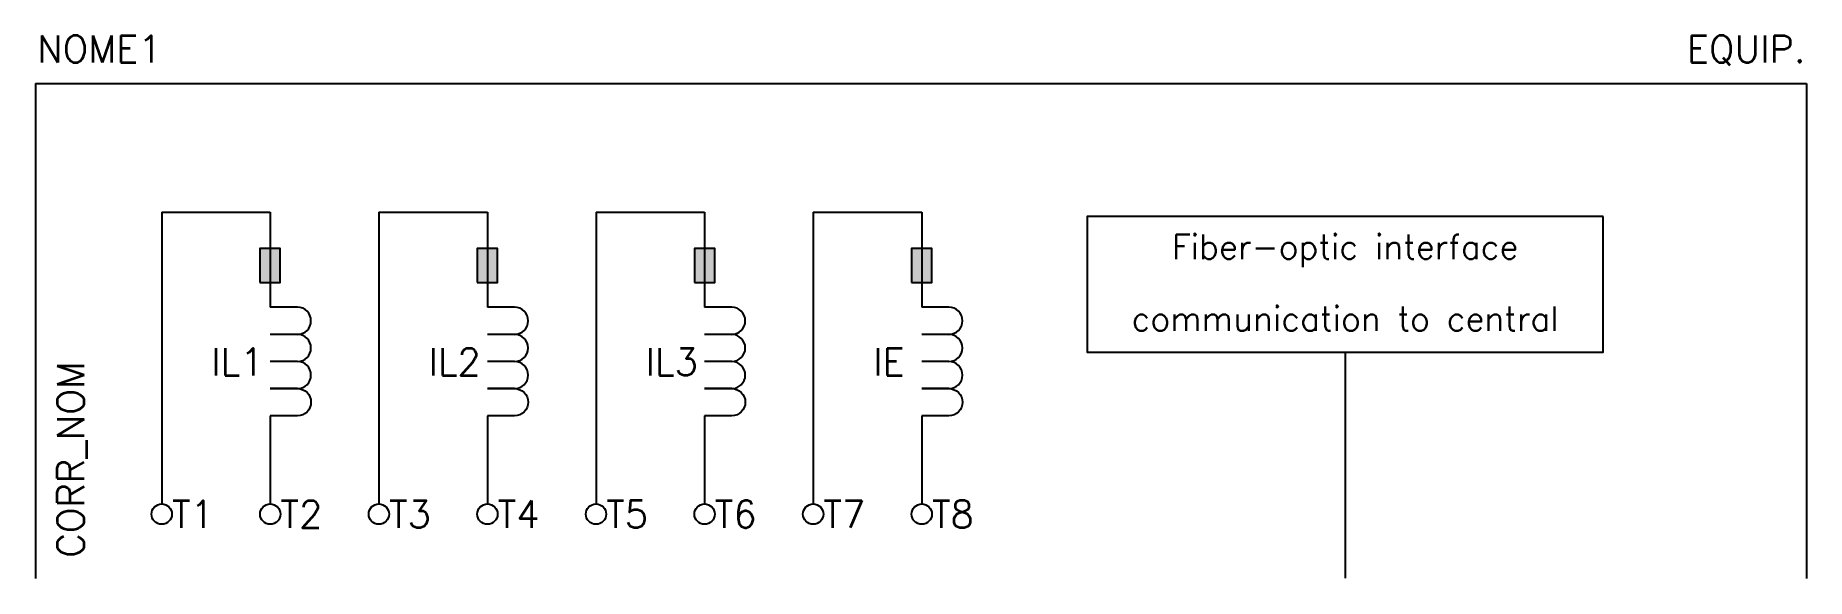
# Model space of a CAD drawing. Extents: x 390 to 521, y 246 to 286.
import ezdxf
from ezdxf.enums import TextEntityAlignment as Align

# ---------------------------------------------------------------- set-up
doc = ezdxf.new("R2010")
doc.units = 0
doc.header["$MEASUREMENT"] = 0
doc.layers.get('0').update_dxf_attribs({"linetype": 'CONTINUOUS'})
doc.styles.add('ROMANS', font='romans')

# ---------------------------------------------------------------- blocks, each defined once
blk = doc.blocks.new('RETANG')
at = {"color": 0}
blk.add_lwpolyline([(2.5, 0), (2.5, 1.5), (0, 1.5), (0, 0)], close=True, dxfattribs=at)
blk.add_solid([(0, 0), (0, 1.5), (2.5, 0), (2.5, 1.5)], dxfattribs=at)

msp = doc.modelspace()

# ---------------------------------------------------------------- linework, layer by layer
at = {"color": 0}
for p, q in [((390.15, 282.47), (520.65, 282.47)), ((390.15, 282.47), (390.15, 245.97)), ((520.65, 282.47), (520.65, 245.97)), ((399.45, 272.97), (399.45, 251.47)), ((399.45, 272.97), (407.45, 272.97)), ((407.45, 272.97), (407.45, 265.97)), ((415.45, 272.97), (415.45, 251.47)), ((415.45, 272.97), (423.45, 272.97)), ((423.45, 272.97), (423.45, 265.97)), ((431.45, 272.97), (431.45, 251.47)), ((431.45, 272.97), (439.45, 272.97)), ((439.45, 272.97), (439.45, 265.97)), ((447.45, 272.97), (447.45, 251.47)), ((447.45, 272.97), (455.45, 272.97)), ((455.45, 272.97), (455.45, 265.97)), ((407.45, 257.97), (407.45, 251.47)), ((423.45, 257.97), (423.45, 251.47)), ((439.45, 257.97), (439.45, 251.47)), ((455.45, 257.97), (455.45, 251.47))]:
    msp.add_line(p, q, dxfattribs=at)
for p, q in [((409.45, 265.97), (407.45, 265.97)), ((425.45, 265.97), (423.45, 265.97)), ((441.45, 265.97), (439.45, 265.97)), ((457.45, 265.97), (455.45, 265.97)), ((409.45, 263.97), (407.45, 263.97)), ((425.45, 263.97), (423.45, 263.97)), ((441.45, 263.97), (439.45, 263.97)), ((457.45, 263.97), (455.45, 263.97)), ((486.65, 262.67), (486.65, 246.01)), ((409.45, 261.97), (407.45, 261.97)), ((409.45, 261.97), (407.45, 261.97)), ((425.45, 261.97), (423.45, 261.97)), ((425.45, 261.97), (423.45, 261.97)), ((441.45, 261.97), (439.45, 261.97)), ((441.45, 261.97), (439.45, 261.97)), ((457.45, 261.97), (455.45, 261.97)), ((457.45, 261.97), (455.45, 261.97)), ((409.45, 259.97), (407.45, 259.97)), ((407.45, 259.97), (409.45, 259.97)), ((425.45, 259.97), (423.45, 259.97)), ((423.45, 259.97), (425.45, 259.97)), ((441.45, 259.97), (439.45, 259.97)), ((439.45, 259.97), (441.45, 259.97)), ((457.45, 259.97), (455.45, 259.97)), ((455.45, 259.97), (457.45, 259.97)), ((409.45, 257.97), (407.45, 257.97)), ((425.45, 257.97), (423.45, 257.97)), ((441.45, 257.97), (439.45, 257.97)), ((457.45, 257.97), (455.45, 257.97))]:
    msp.add_line(p, q)
msp.add_lwpolyline([(505.65, 272.67), (467.65, 272.67), (467.65, 262.67), (505.65, 262.67)], close=True, dxfattribs=at)
for points in [[(409.45, 263.97, 1), (409.45, 265.97), (407.45, 265.97)], [(425.45, 263.97, 1), (425.45, 265.97), (423.45, 265.97)], [(441.45, 263.97, 1), (441.45, 265.97), (439.45, 265.97)], [(457.45, 263.97, 1), (457.45, 265.97), (455.45, 265.97)], [(409.45, 261.97, 1), (409.45, 263.97), (407.45, 263.97)], [(425.45, 261.97, 1), (425.45, 263.97), (423.45, 263.97)], [(441.45, 261.97, 1), (441.45, 263.97), (439.45, 263.97)], [(457.45, 261.97, 1), (457.45, 263.97), (455.45, 263.97)], [(409.45, 259.97, -1), (409.45, 257.97), (407.45, 257.97)], [(425.45, 259.97, -1), (425.45, 257.97), (423.45, 257.97)], [(441.45, 259.97, -1), (441.45, 257.97), (439.45, 257.97)], [(457.45, 259.97, -1), (457.45, 257.97), (455.45, 257.97)]]:
    msp.add_lwpolyline(points, format="xyb")
for centre in [(399.45, 250.72), (407.45, 250.72), (415.45, 250.72), (423.45, 250.72), (431.45, 250.72), (439.45, 250.72), (447.45, 250.72), (455.45, 250.72)]:
    msp.add_circle(centre, 0.75, dxfattribs=at)
for centre in [(409.45, 260.97), (425.45, 260.97), (441.45, 260.97), (457.45, 260.97)]:
    msp.add_arc(centre, 1, 270, 90)

# ---------------------------------------------------------------- block references
at = {"rotation": 270}
for p in [(406.69, 270.3), (422.7, 270.3), (438.7, 270.3), (454.7, 270.3)]:
    msp.add_blockref('RETANG', p, dxfattribs=at)

# ---------------------------------------------------------------- texts
at = {"style": 'ROMANS'}
for s, p in [('Fiber-optic interface', (486.65, 270.17)), ('communication to central', (486.65, 265.17))]:
    msp.add_text(s, height=1.8, dxfattribs=at).set_placement(p, align=Align.MIDDLE)
for s, p in [('IL1', (405.03, 261.95)), ('IL2', (421.03, 261.95)), ('IL3', (437.03, 261.95)), ('IE', (453.03, 261.95))]:
    msp.add_text(s, height=2, dxfattribs=at).set_placement(p, align=Align.MIDDLE_CENTER)
at = {"lineweight": -3, "style": 'ROMANS'}
msp.add_attdef('NOME1', text='', height=2, dxfattribs=at).set_placement((394.85, 285.01), align=Align.MIDDLE_CENTER)
msp.add_attdef('EQUIP.', text='', height=2, dxfattribs=at).set_placement((520.56, 285.01), align=Align.MIDDLE_RIGHT)
msp.add_attdef('CORR_NOM', text='', height=2, rotation=90, dxfattribs=at).set_placement((392.74, 247.52), align=Align.MIDDLE_LEFT)
for tag, text, p in [('T1', 'C1', (400.2, 250.72)), ('T2', 'C2', (408.2, 250.72)), ('T3', 'C4', (416.2, 250.72)), ('T4', 'C5', (424.2, 250.72)), ('T5', 'C7', (432.2, 250.72)), ('T6', 'C8', (440.2, 250.72)), ('T7', 'C10', (448.2, 250.72)), ('T8', 'C11', (456.2, 250.72))]:
    msp.add_attdef(tag, text=text, height=2, dxfattribs=at).set_placement(p, align=Align.MIDDLE_LEFT)

doc.saveas('drawing.dxf')
